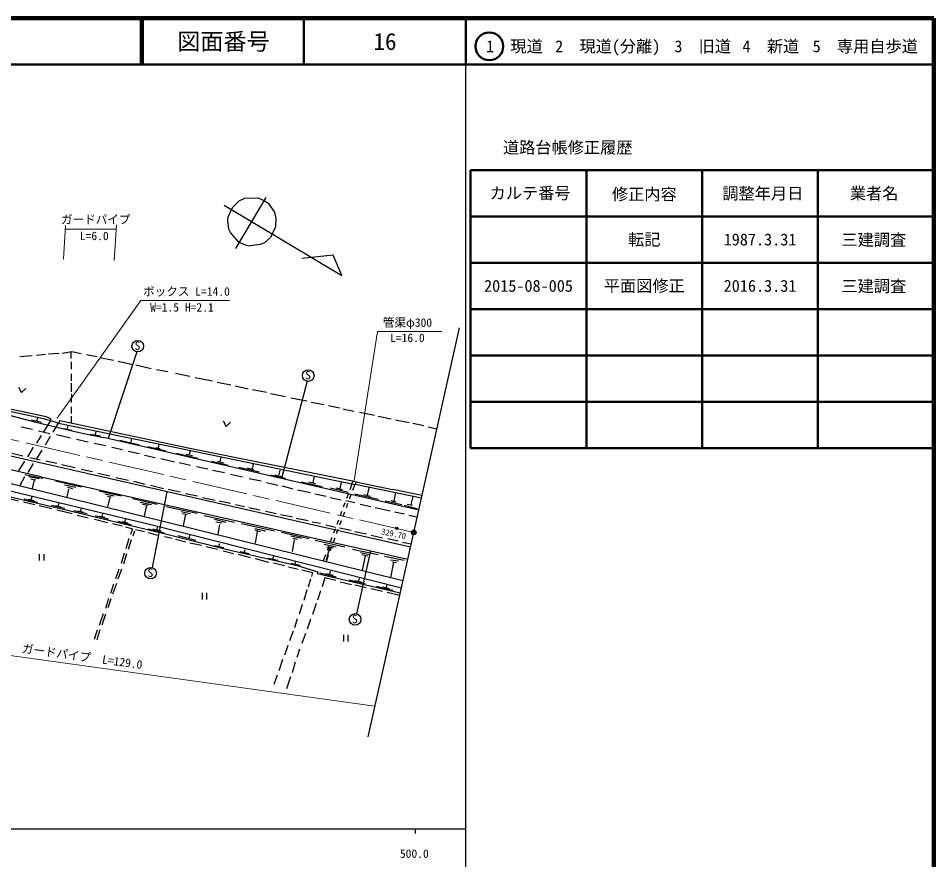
# Model space of a CAD drawing. Units: millimetres, scale not verified. Extents: x 40000 to 680000, y 20000 to 380000.
# Drawn here: x 482320 to 680000, y 198357 to 380000 of the extents above; entities that cross this region are included whole.
import ezdxf
from ezdxf.enums import TextEntityAlignment as Align

# ---------------------------------------------------------------- set-up
doc = ezdxf.new("R2010")
doc.units = ezdxf.units.MM
doc.header["$LTSCALE"] = 1000
doc.header["$PDMODE"] = 32
doc.header["$PDSIZE"] = 500
doc.linetypes.add('CHAIN', pattern=[18.5, 12, -1.5, 3.5, -1.5])
for name, color, linetype, lineweight in [('M-BGD', 7, 'Continuous', 25), ('M-BMK', 2, 'CHAIN', 13), ('M-BMK-SRVR', 3, 'Continuous', 25), ('M-STR-HTXT', 7, 'Continuous', 13), ('M-TTL', 2, 'Continuous', 140), ('M-TTL-BAND', 7, 'Continuous', 25), ('M-TTL-FRAM', 2, 'Continuous', 50), ('M-TTL-LINE', 7, 'Continuous', 50)]:
    doc.layers.add(name, color=color, linetype=linetype, lineweight=lineweight)
doc.layers.add('M-OTRS', color=6, linetype='Continuous')
doc.layers.add('M-TTL-TXT', color=7, linetype='Continuous')
doc.styles.add('ＭＳ ゴシック', font='')
doc.styles.get('ＭＳ ゴシック').set_extended_font_data('MS Gothic')

msp = doc.modelspace()

# ---------------------------------------------------------------- linework, layer by layer
at = {"layer": 'M-BGD'}
for p, q in [((528558, 339147), (529997, 340586)), ((535755, 341348), (529235, 330341)), ((529997, 340586), (531267, 341179)), ((531267, 341179), (534061, 341263)), ((534061, 341263), (535416, 340671)), ((535416, 340671), (536263, 340078)), ((536263, 340078), (537617, 338131)), ((526759, 339644), (552180, 324499)), ((527627, 337115), (528558, 339147)), ((537617, 338131), (537956, 336776)), ((527542, 336353), (527627, 337115)), ((527796, 334490), (527542, 336353)), ((537956, 336776), (537871, 334998)), ((528135, 333728), (527796, 334490)), ((537871, 334998), (536771, 332712)), ((529913, 331696), (528135, 333728)), ((536771, 332712), (535585, 331611)), ((529913, 331696), (531521, 331019)), ((531521, 331019), (532368, 330849)), ((534654, 331188), (532368, 330849)), ((535585, 331611), (534654, 331188)), ((550317, 328902), (543544, 328140)), ((552180, 324499), (550317, 328902)), ((485293, 307143), (482669, 306889)), ((488172, 307397), (486225, 307227)), ((491135, 307651), (488849, 307481)), ((491813, 307735), (493845, 308074)), ((493675, 307989), (493675, 306550)), ((493845, 308074), (495877, 307651)), ((497062, 307397), (499348, 306973)), ((499941, 306804), (502904, 306211)), ((507899, 307989), (501724, 289296)), ((488341, 293935), (433393, 305873)), ((435255, 304941), (487749, 293596)), ((493760, 305873), (493760, 304264)), ((503920, 305957), (507053, 305280)), ((507730, 305195), (511032, 304433)), ((493760, 303248), (493760, 301724)), ((512133, 304179), (514588, 303756)), ((516281, 303417), (519329, 302740)), ((520515, 302486), (524240, 301724)), ((493760, 301216), (493760, 299353)), ((525256, 301470), (528219, 300877)), ((529151, 300623), (531945, 300031)), ((544729, 301639), (539183, 280630)), ((482330, 300369), (483007, 299184)), ((483007, 299184), (483939, 300115)), ((493760, 298930), (493845, 298337)), ((532876, 299861), (535924, 299269)), ((536771, 299015), (539988, 298337)), ((493845, 298337), (493760, 298168)), ((493760, 298168), (493760, 297067)), ((541173, 298083), (544645, 297406)), ((545576, 297152), (548285, 296644)), ((477843, 294951), (485801, 292919)), ((493760, 296136), (493760, 294697)), ((549301, 296390), (551757, 295882)), ((552434, 295713), (554805, 295205)), ((555990, 294951), (559207, 294358)), ((487344, 292711), (485203, 293226)), ((485801, 292919), (495453, 290548)), ((486332, 293032), (486346, 293077)), ((486346, 293077), (486520, 293798)), ((487749, 293596), (491135, 292580)), ((487833, 290717), (489357, 293173)), ((489357, 293511), (488341, 293935)), ((489357, 293173), (489357, 293511)), ((489865, 290633), (490966, 292580)), ((490966, 292580), (555032, 279358)), ((491135, 292580), (491305, 293173)), ((491305, 293173), (518991, 287246)), ((493760, 294104), (493760, 292665)), ((526538, 293086), (527215, 291901)), ((527215, 291901), (528146, 292832)), ((560054, 294104), (562848, 293511)), ((563779, 293342), (566743, 292749)), ((567505, 292580), (569875, 292072)), ((487241, 280981), (442029, 291564)), ((482923, 291818), (485378, 291310)), ((486648, 290971), (489103, 290379)), ((492154, 291478), (493902, 291072)), ((492965, 291415), (493098, 292039)), ((498982, 290153), (499115, 290762)), ((570807, 291818), (572669, 291395)), ((487241, 289955), (486225, 288262)), ((489188, 289701), (488087, 287839)), ((490543, 290125), (493591, 289447)), ((494861, 289109), (497401, 288601)), ((495453, 290548), (500703, 289532)), ((497804, 290247), (500082, 289841)), ((568792, 273780), (500703, 289532)), ((504259, 288939), (508492, 287923)), ((506799, 289278), (506629, 288516)), ((436949, 286738), (491728, 274123)), ((438261, 288153), (511201, 270651)), ((474795, 286907), (567024, 265884)), ((485547, 287415), (484277, 285299)), ((487410, 286738), (486225, 284875)), ((498671, 288262), (501211, 287754)), ((502481, 287415), (504851, 286907)), ((510270, 287585), (514165, 286653)), ((512027, 287332), (512959, 287163)), ((512700, 288057), (512545, 287290)), ((518991, 287246), (554466, 280134)), ((519414, 286653), (519245, 285807)), ((480975, 286145), (483261, 285553)), ((484785, 285214), (487071, 284706)), ((506037, 286569), (508492, 286061)), ((509593, 285722), (511879, 285214)), ((513064, 284960), (516027, 284283)), ((516451, 286145), (521107, 285045)), ((518567, 285891), (519922, 285637)), ((526083, 285230), (525872, 284298)), ((483685, 284367), (482330, 282335)), ((485547, 283859), (484362, 281912)), ((488257, 284452), (490627, 283944)), ((491643, 283690), (494607, 283013)), ((517043, 284113), (519499, 283521)), ((520769, 283267), (523224, 282759)), ((524034, 284364), (527605, 283502)), ((525341, 284367), (526780, 284029)), ((529913, 283097), (534315, 282081)), ((531775, 282928), (533215, 282589)), ((533020, 283773), (532791, 282759)), ((471493, 281827), (565395, 258606)), ((483685, 280981), (482669, 279118)), ((483726, 281510), (487581, 280710)), ((484616, 281065), (486817, 280642)), ((487241, 280981), (566437, 263259)), ((495877, 282674), (498332, 282166)), ((499517, 281827), (502057, 281235)), ((503412, 280896), (506121, 280303)), ((524240, 282420), (526865, 281912)), ((528135, 281573), (530759, 280981)), ((536872, 281450), (540005, 280688)), ((537784, 281469), (539205, 281102)), ((538778, 282426), (538550, 281412)), ((546212, 281078), (545915, 279795)), ((485039, 280557), (486140, 280388)), ((485717, 280388), (485293, 278525)), ((490373, 280134), (495961, 278864)), ((492321, 279287), (494776, 278779)), ((492913, 278779), (494014, 278525)), ((507222, 280049), (509677, 279457)), ((510863, 279203), (513657, 278525)), ((532199, 280642), (534739, 280134)), ((535924, 279795), (538379, 279203)), ((539311, 279033), (541597, 278441)), ((543375, 279965), (547947, 278949)), ((544983, 279965), (546507, 279541)), ((552033, 279889), (551757, 278525)), ((554365, 279495), (553887, 278209)), ((554495, 280128), (554338, 279501)), ((554466, 280134), (555228, 279965)), ((554963, 279372), (554481, 278074)), ((555215, 279968), (555032, 279358)), ((555059, 279457), (569398, 276487)), ((555228, 279965), (563102, 278271)), ((493167, 278356), (492829, 276663)), ((499796, 277986), (504513, 276917)), ((501041, 277340), (502989, 276917)), ((501549, 276832), (502396, 276663)), ((514419, 277763), (511201, 261423)), ((514673, 278356), (517297, 277763)), ((518398, 277425), (521023, 276917)), ((542613, 278187), (545407, 277594)), ((546338, 277340), (548793, 276832)), ((549640, 278610), (553619, 277679)), ((550995, 278610), (552265, 278271)), ((553538, 277271), (553189, 276334)), ((554132, 277137), (553783, 276200)), ((554974, 277340), (560139, 276155)), ((556921, 277171), (558361, 276832)), ((558044, 278601), (557683, 277086)), ((569509, 276984), (563102, 278271)), ((563779, 277594), (563441, 275731)), ((479959, 276409), (482330, 275816)), ((483431, 275647), (485886, 275054)), ((486492, 275501), (483605, 276195)), ((484541, 276164), (485735, 275906)), ((485132, 276125), (485302, 276738)), ((486817, 274800), (489527, 274207)), ((492346, 274152), (489460, 274847)), ((490396, 274815), (491590, 274558)), ((490986, 274776), (491156, 275390)), ((502142, 276747), (501549, 274546)), ((506968, 276324), (512302, 275139)), ((508661, 275562), (511117, 275054)), ((509169, 275139), (510355, 274885)), ((510016, 274885), (509508, 272514)), ((522123, 276578), (524833, 275985)), ((525679, 275816), (528135, 275308)), ((529235, 275054), (531183, 274631)), ((549640, 276578), (552011, 276070)), ((552840, 275397), (552492, 274460)), ((554974, 275393), (553027, 275816)), ((553435, 275262), (553086, 274325)), ((556159, 275139), (558445, 274631)), ((561578, 275816), (565134, 275054)), ((562763, 275901), (563864, 275647)), ((565642, 274885), (568436, 274207)), ((566319, 275139), (567420, 274885)), ((567505, 276747), (567081, 275054)), ((490627, 273869), (493929, 273107)), ((491728, 274123), (512302, 269127)), ((497168, 272994), (494282, 273688)), ((495218, 273657), (496412, 273399)), ((495808, 273618), (495978, 274232)), ((500425, 272497), (500595, 273111)), ((514165, 274631), (520938, 273191)), ((517467, 273530), (519414, 273107)), ((517805, 273107), (518821, 272853)), ((518398, 272937), (517890, 270397)), ((532114, 274377), (534485, 273869)), ((535670, 273615), (538041, 273107)), ((538972, 272853), (541512, 272345)), ((552143, 273523), (551794, 272585)), ((552737, 273388), (552388, 272451)), ((559377, 274377), (562594, 273699)), ((563525, 273445), (565727, 273022)), ((495030, 272768), (497401, 272175)), ((498755, 271837), (501549, 271159)), ((501785, 271873), (498898, 272567)), ((499835, 272536), (501028, 272279)), ((502650, 270905), (504767, 270397)), ((506710, 270677), (503823, 271372)), ((504759, 271340), (505953, 271083)), ((505350, 271301), (505520, 271915)), ((522462, 272683), (528981, 271244)), ((524663, 271837), (527119, 271244)), ((525002, 271329), (526357, 271075)), ((530505, 270905), (537617, 269381)), ((542359, 272091), (544899, 271583)), ((545745, 271329), (547608, 270990)), ((551446, 271648), (551097, 270711)), ((552040, 271513), (551691, 270576)), ((566658, 272768), (568473, 272355)), ((505444, 270228), (506968, 269805)), ((506968, 269805), (506545, 268535)), ((507391, 269297), (507053, 268196)), ((507645, 269635), (509593, 269212)), ((510355, 268958), (512387, 268450)), ((510386, 269803), (513861, 268937)), ((511201, 270651), (565054, 257082)), ((511380, 269795), (513182, 269334)), ((512284, 269651), (512457, 270268)), ((512302, 269127), (512979, 268958)), ((512979, 268958), (527796, 265233)), ((525764, 270736), (525425, 268619)), ((533384, 269889), (535755, 269381)), ((533469, 269466), (534654, 269212)), ((533892, 269297), (533469, 266672)), ((539141, 269043), (545117, 267715)), ((548709, 270651), (550825, 270143)), ((550748, 269774), (550400, 268836)), ((551342, 269639), (550994, 268702)), ((551672, 269974), (554212, 269466)), ((554974, 269212), (557514, 268704)), ((506206, 267688), (505529, 265487)), ((506714, 267434), (506037, 265317)), ((513911, 268111), (515519, 267773)), ((516281, 267519), (518483, 267011)), ((516745, 268374), (520640, 267358)), ((519285, 268459), (519200, 267866)), ((541173, 268281), (543486, 267763)), ((541884, 267431), (541461, 264891)), ((541597, 267773), (542613, 267519)), ((546423, 267349), (552857, 265910)), ((550051, 267899), (549702, 266962)), ((550645, 267764), (550296, 266827)), ((558530, 268450), (560985, 267857)), ((562086, 267688), (564372, 267180)), ((565303, 266926), (567174, 266552)), ((519329, 266757), (521869, 266249)), ((522885, 265995), (525341, 265402)), ((526704, 265684), (524717, 266126)), ((525642, 266014), (525820, 266594)), ((526526, 265063), (528812, 264471)), ((527796, 265233), (542528, 261846)), ((531122, 264708), (531300, 265288)), ((548370, 266503), (550995, 265910)), ((549511, 265663), (548831, 263032)), ((548963, 265910), (550317, 265656)), ((549354, 266025), (549005, 265087)), ((549948, 265890), (549599, 264953)), ((554466, 265402), (560054, 264217)), ((558361, 265063), (555320, 251450)), ((486819, 264338), (486819, 262938)), ((487869, 262938), (487869, 264338)), ((505190, 264555), (504513, 262269)), ((505698, 264386), (505021, 262185)), ((529828, 264301), (532368, 263624)), ((532184, 264378), (530197, 264820)), ((533469, 263370), (536347, 262608)), ((538356, 262959), (536370, 263401)), ((537294, 263289), (537472, 263869)), ((548656, 264150), (548177, 262864)), ((549250, 264015), (548767, 262718)), ((556244, 264640), (558191, 264217)), ((556498, 264217), (557768, 263963)), ((557260, 263963), (556583, 260830)), ((561409, 263878), (565642, 263031)), ((562679, 263116), (564457, 262862)), ((504005, 261084), (503327, 258967)), ((504597, 261084), (503835, 258883)), ((537448, 262439), (539903, 261846)), ((540665, 261592), (542782, 261084)), ((543166, 261853), (541179, 262296)), ((542104, 262183), (542282, 262764)), ((542528, 261846), (547037, 260534)), ((563356, 262608), (562679, 259306)), ((563102, 262693), (563949, 262523)), ((543544, 260915), (545830, 260322)), ((545830, 260322), (545661, 259475)), ((547037, 260534), (546846, 260153)), ((546846, 260153), (564797, 255936)), ((547143, 260083), (547137, 260067)), ((550961, 259364), (547466, 260198)), ((548539, 259221), (547947, 257274)), ((550910, 258629), (548539, 259221)), ((548719, 260112), (550279, 259777)), ((549592, 260023), (549755, 260633)), ((555869, 258549), (556032, 259159)), ((502904, 257867), (502227, 255835)), ((503497, 257951), (502650, 255665)), ((545407, 258883), (544899, 257189)), ((551841, 258375), (554297, 257782)), ((557238, 257889), (553743, 258724)), ((554974, 257697), (557429, 257105)), ((554996, 258638), (556556, 258302)), ((563181, 256493), (559686, 257328)), ((560940, 257242), (562500, 256906)), ((561812, 257152), (561975, 257763)), ((522016, 255962), (522016, 254562)), ((523066, 254562), (523066, 255962)), ((544645, 256597), (543967, 254311)), ((547608, 256427), (546931, 254395)), ((558445, 256935), (560985, 256343)), ((562001, 256089), (564697, 255490)), ((501803, 254734), (501126, 252617)), ((502311, 254649), (501634, 252702)), ((543629, 253464), (542951, 251347)), ((546677, 253633), (545830, 251263)), ((500618, 251432), (499771, 248892)), ((501126, 251347), (500364, 248977)), ((542528, 250331), (541935, 248384)), ((545407, 250247), (544729, 248130)), ((499348, 247876), (498671, 245929)), ((499941, 247961), (499263, 245844)), ((541681, 247707), (540919, 245590)), ((544306, 247199), (543544, 244997)), ((552526, 246876), (552526, 245476)), ((553576, 245476), (553576, 246876)), ((540496, 244574), (539819, 242542)), ((543036, 243812), (542443, 242034)), ((539395, 241611), (538549, 239155)), ((542105, 241018), (541427, 238732)), ((538210, 238224), (537533, 236192)), ((541089, 237801), (540242, 235261))]:
    msp.add_line(p, q, dxfattribs=at)
for centre, radius in [((508114, 309221), 1250), ((544944, 302871), 1250), ((564034, 269869), 100), ((564034, 269869), 80), ((564034, 269869), 60), ((564034, 269869), 40), ((564034, 269869), 20), ((564034, 269869), 20), ((510894, 260211), 1250), ((555052, 250229), 1250)]:
    msp.add_circle(centre, radius, dxfattribs=at)
msp.add_point((564034, 269869), dxfattribs=at)
at = {"layer": 'M-BMK'}
msp.add_line((567726, 269018), (469246, 291726), dxfattribs=at)
at = {"layer": 'M-BMK-SRVR'}
for p, q in [((567726, 269018), (577609, 313164)), ((557842, 224871), (567726, 269018))]:
    msp.add_line(p, q, dxfattribs=at)
msp.add_circle((567726, 269018), 500, dxfattribs=at)
msp.add_point((567726, 269018), dxfattribs=at)
at = {"layer": 'M-OTRS'}
msp.add_point((567726, 269018), dxfattribs=at)
at = {"layer": 'M-STR-HTXT'}
for p, q in [((492498, 335237), (492067, 327971)), ((492452, 334471), (503434, 334471)), ((503497, 335421), (502989, 327717)), ((508746, 319081), (490712, 293681)), ((508746, 319081), (527907, 319081)), ((559879, 312379), (554869, 280225)), ((559879, 312379), (573804, 312379)), ((428921, 249576), (559328, 231507))]:
    msp.add_line(p, q, dxfattribs=at)
at = {"layer": 'M-TTL'}
for p, q in [((680000, 380000), (40000, 380000)), ((680000, 20000), (680000, 380000))]:
    msp.add_line(p, q, dxfattribs=at)
at = {"layer": 'M-TTL-BAND'}
for p, q in [((579000, 20000), (579000, 370000)), ((40000, 205000), (579000, 205000)), ((568000, 205000), (568000, 204000))]:
    msp.add_line(p, q, dxfattribs=at)
at = {"layer": 'M-TTL-FRAM'}
for p, q in [((580000, 347197), (580000, 287197)), ((580000, 347197), (680000, 347197)), ((580000, 287197), (680000, 287197))]:
    msp.add_line(p, q, dxfattribs=at)
at = {"layer": 'M-TTL-LINE'}
for p, q in [((508747, 380000), (508747, 370000)), ((509247, 380000), (509247, 370000)), ((543997, 380000), (543997, 370000)), ((579000, 380000), (579000, 370000)), ((40000, 370000), (680000, 370000)), ((605000, 347197), (605000, 287197)), ((630000, 347197), (630000, 287197)), ((655000, 347197), (655000, 287197)), ((580000, 337197), (680000, 337197)), ((580000, 327197), (680000, 327197)), ((580000, 317197), (680000, 317197)), ((580000, 307197), (680000, 307197)), ((580000, 297197), (680000, 297197))]:
    msp.add_line(p, q, dxfattribs=at)
msp.add_circle((584031, 373958), 3000, dxfattribs=at)

# ---------------------------------------------------------------- texts
at = {"layer": 'M-BGD', "style": 'ＭＳ ゴシック'}
for p in [(507435, 307847), (544265, 301497), (510216, 258837), (554373, 248855)]:
    msp.add_text('S', height=1833, dxfattribs=at).set_placement(p, align=Align.BOTTOM_LEFT)
msp.add_text('329.70', height=1320, rotation=348.293, dxfattribs=at).set_placement((560535, 268232), align=Align.BOTTOM_LEFT)
at = {"layer": 'M-STR-HTXT', "style": 'ＭＳ ゴシック'}
for s, p in [('ガードパイプ', (491529, 335103)), ('L=6.0', (495602, 331565)), ('ボックス L=14.0', (509277, 319563)), ('W=1.5 H=2.1', (510798, 316142)), ('管渠φ300', (561050, 312853)), ('L=16.0', (562599, 309555))]:
    msp.add_text(s, height=1833, dxfattribs=at).set_placement(p, align=Align.BOTTOM_LEFT)
msp.add_text('ガードパイプ  L=129.0', height=1833, rotation=352.111, dxfattribs=at).set_placement((482928, 242563), align=Align.BOTTOM_LEFT)
at = {"layer": 'M-TTL-BAND', "style": 'ＭＳ ゴシック'}
msp.add_text('500.0', height=1833, dxfattribs=at).set_placement((567844, 198195), align=Align.BOTTOM_CENTER)
at = {"layer": 'M-TTL-TXT', "style": 'ＭＳ ゴシック'}
for s, height, p in [('図面番号', 3666, (526622, 375000)), ('16', 3666, (561497, 375000)), ('1\u3000現道', 2566, (589448, 373958)), ('2\u3000現道(分離)', 2566, (609619, 373958)), ('3\u3000旧道', 2566, (630121, 373958)), ('4\u3000新道', 2566, (644824, 373958)), ('5\u3000専用自歩道', 2566, (665228, 373958)), ('道路台帳修正履歴', 2566, (600968, 352113)), ('カルテ番号', 2566, (592839, 342277)), ('修正内容', 2566, (617509, 342023)), ('調整年月日', 2566, (643089, 342197)), ('業者名', 2566, (667134, 342197)), ('転記', 2566, (617500, 332245)), ('1987.3.31', 2566, (642500, 332245)), ('三建調査', 2566, (667077, 332189)), ('2015-08-005', 2566, (592500, 322245)), ('平面図修正', 2566, (617500, 322245)), ('2016.3.31', 2566, (642500, 322245)), ('三建調査', 2566, (667077, 322189))]:
    msp.add_text(s, height=height, dxfattribs=at).set_placement(p, align=Align.MIDDLE_CENTER)

doc.saveas('drawing.dxf')
